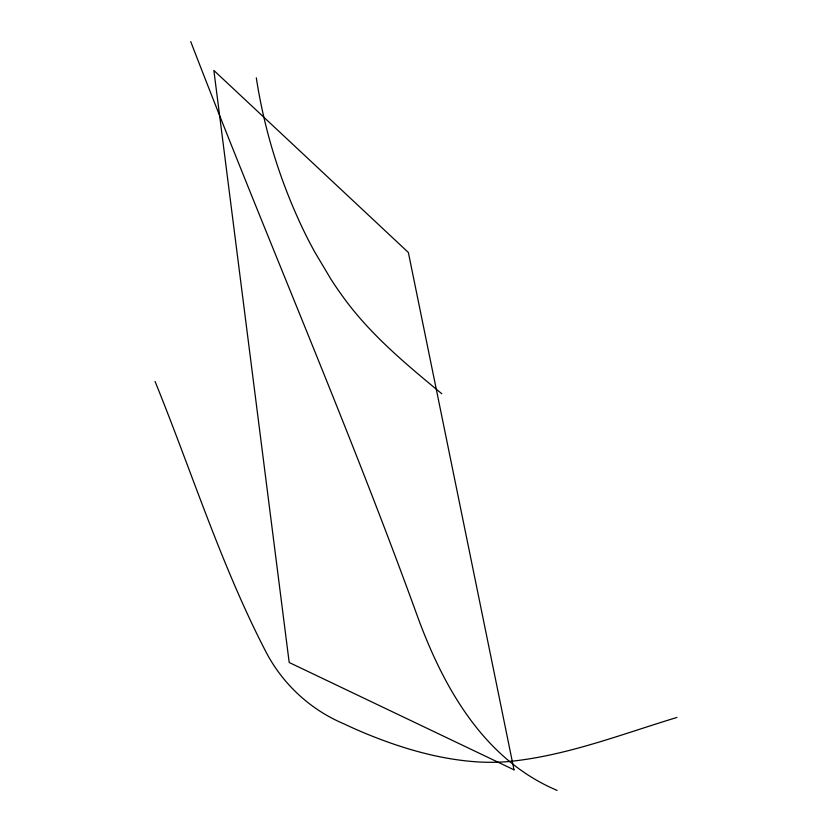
<?xml version="1.0" encoding="UTF-8"?>
<svg xmlns="http://www.w3.org/2000/svg" width="832" height="832" viewBox="0 0 832 832"><rect width="100%" height="100%" fill="white"/><g stroke="black" fill="none" stroke-linecap="round" stroke-linejoin="round"><path stroke-width="1.25" d="M676.946 717.454C621.13 734.344 565.874 756.163 507.374 761.665A257.088 215.654 -51 0 1 479.336 762.008C439.878 759.71 401.513 748.311 365.144 733.304A725.483 529.724 -35 0 1 344.011 723.871C310.253 709.717 282.35 683.738 265.595 651.206C220.927 564.772 191.61 471.401 155.054 381.462M557.128 790.4C484.068 759.637 443.758 688.012 417.737 617.094C347.485 423.186 264.753 234.062 190.736 41.6M441.823 393.754C406.193 364.343 370.074 334.454 342.898 296.691A145.943 48.651 62.9 0 1 331.084 279.438L314.839 252.158A156.312 51.782 62.9 0 1 304.658 232.627C280.966 183.83 264.503 131.446 256.308 77.813M514.01 769.818L289.193 662.501L213.866 70.439L408.356 252.47L514.01 769.818"/></g></svg>
